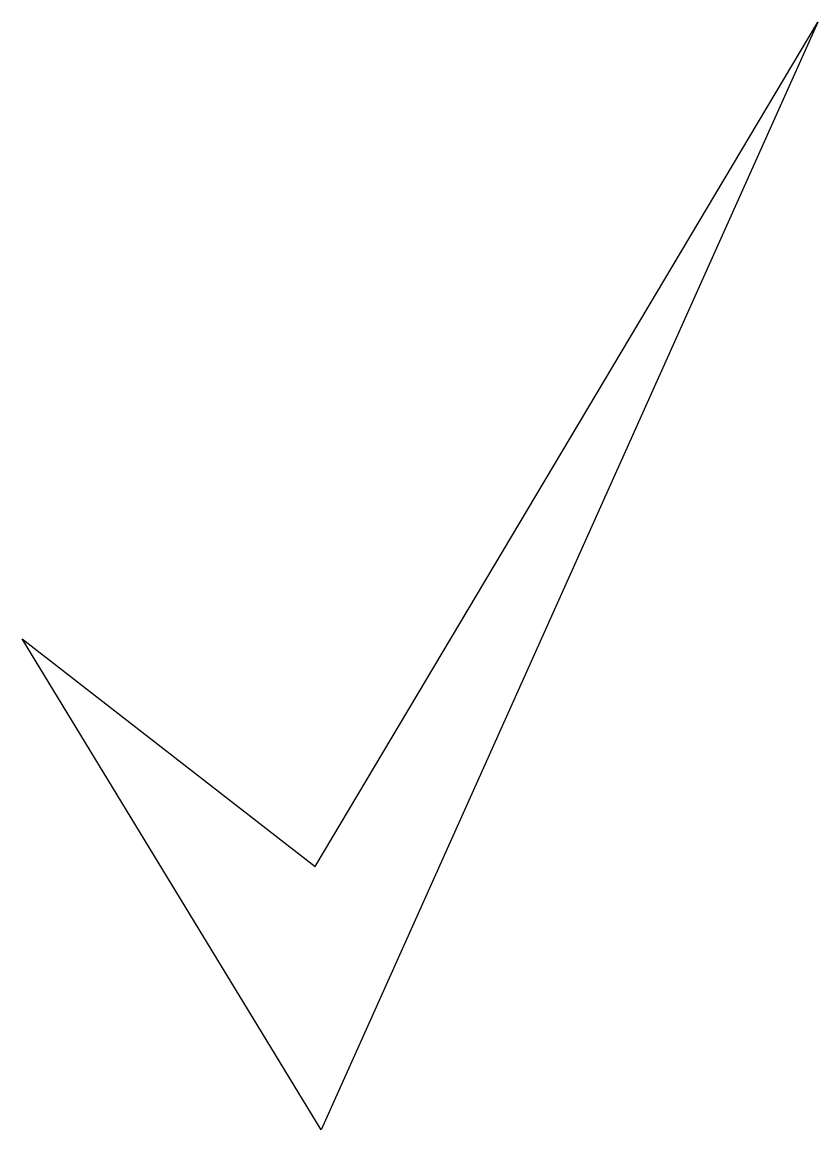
# Model space of a CAD drawing. Header units: centimetres. Extents: x -6.1 to 6.1, y -8.4 to 8.4.
import ezdxf

# ---------------------------------------------------------------- set-up
doc = ezdxf.new("R2010")
doc.units = ezdxf.units.CM
doc.header["$MEASUREMENT"] = 0
doc.layers.add('Camada 1', color=7, linetype='Continuous')

msp = doc.modelspace()

# ---------------------------------------------------------------- linework, layer by layer
at = {"layer": 'Camada 1'}
msp.add_open_spline([(6.05101, 8.41692), (6.05101, 8.41692), (-1.59243, -4.41285), (-1.59243, -4.41285), (-1.59243, -4.41285), (-1.59243, -4.41285), (-6.05101, -0.95583), (-6.05101, -0.95583), (-6.05101, -0.95583), (-6.05101, -0.95583), (-1.50152, -8.41693), (-1.50152, -8.41693), (-1.50152, -8.41693), (-1.50152, -8.41693), (6.05101, 8.41692), (6.05101, 8.41692)], degree=3, knots=[0, 0, 0, 0, 0.2, 0.2, 0.2, 0.2, 0.4, 0.4, 0.4, 0.4, 0.6, 0.6, 0.6, 0.6, 1, 1, 1, 1], dxfattribs=at)

doc.saveas('drawing.dxf')
